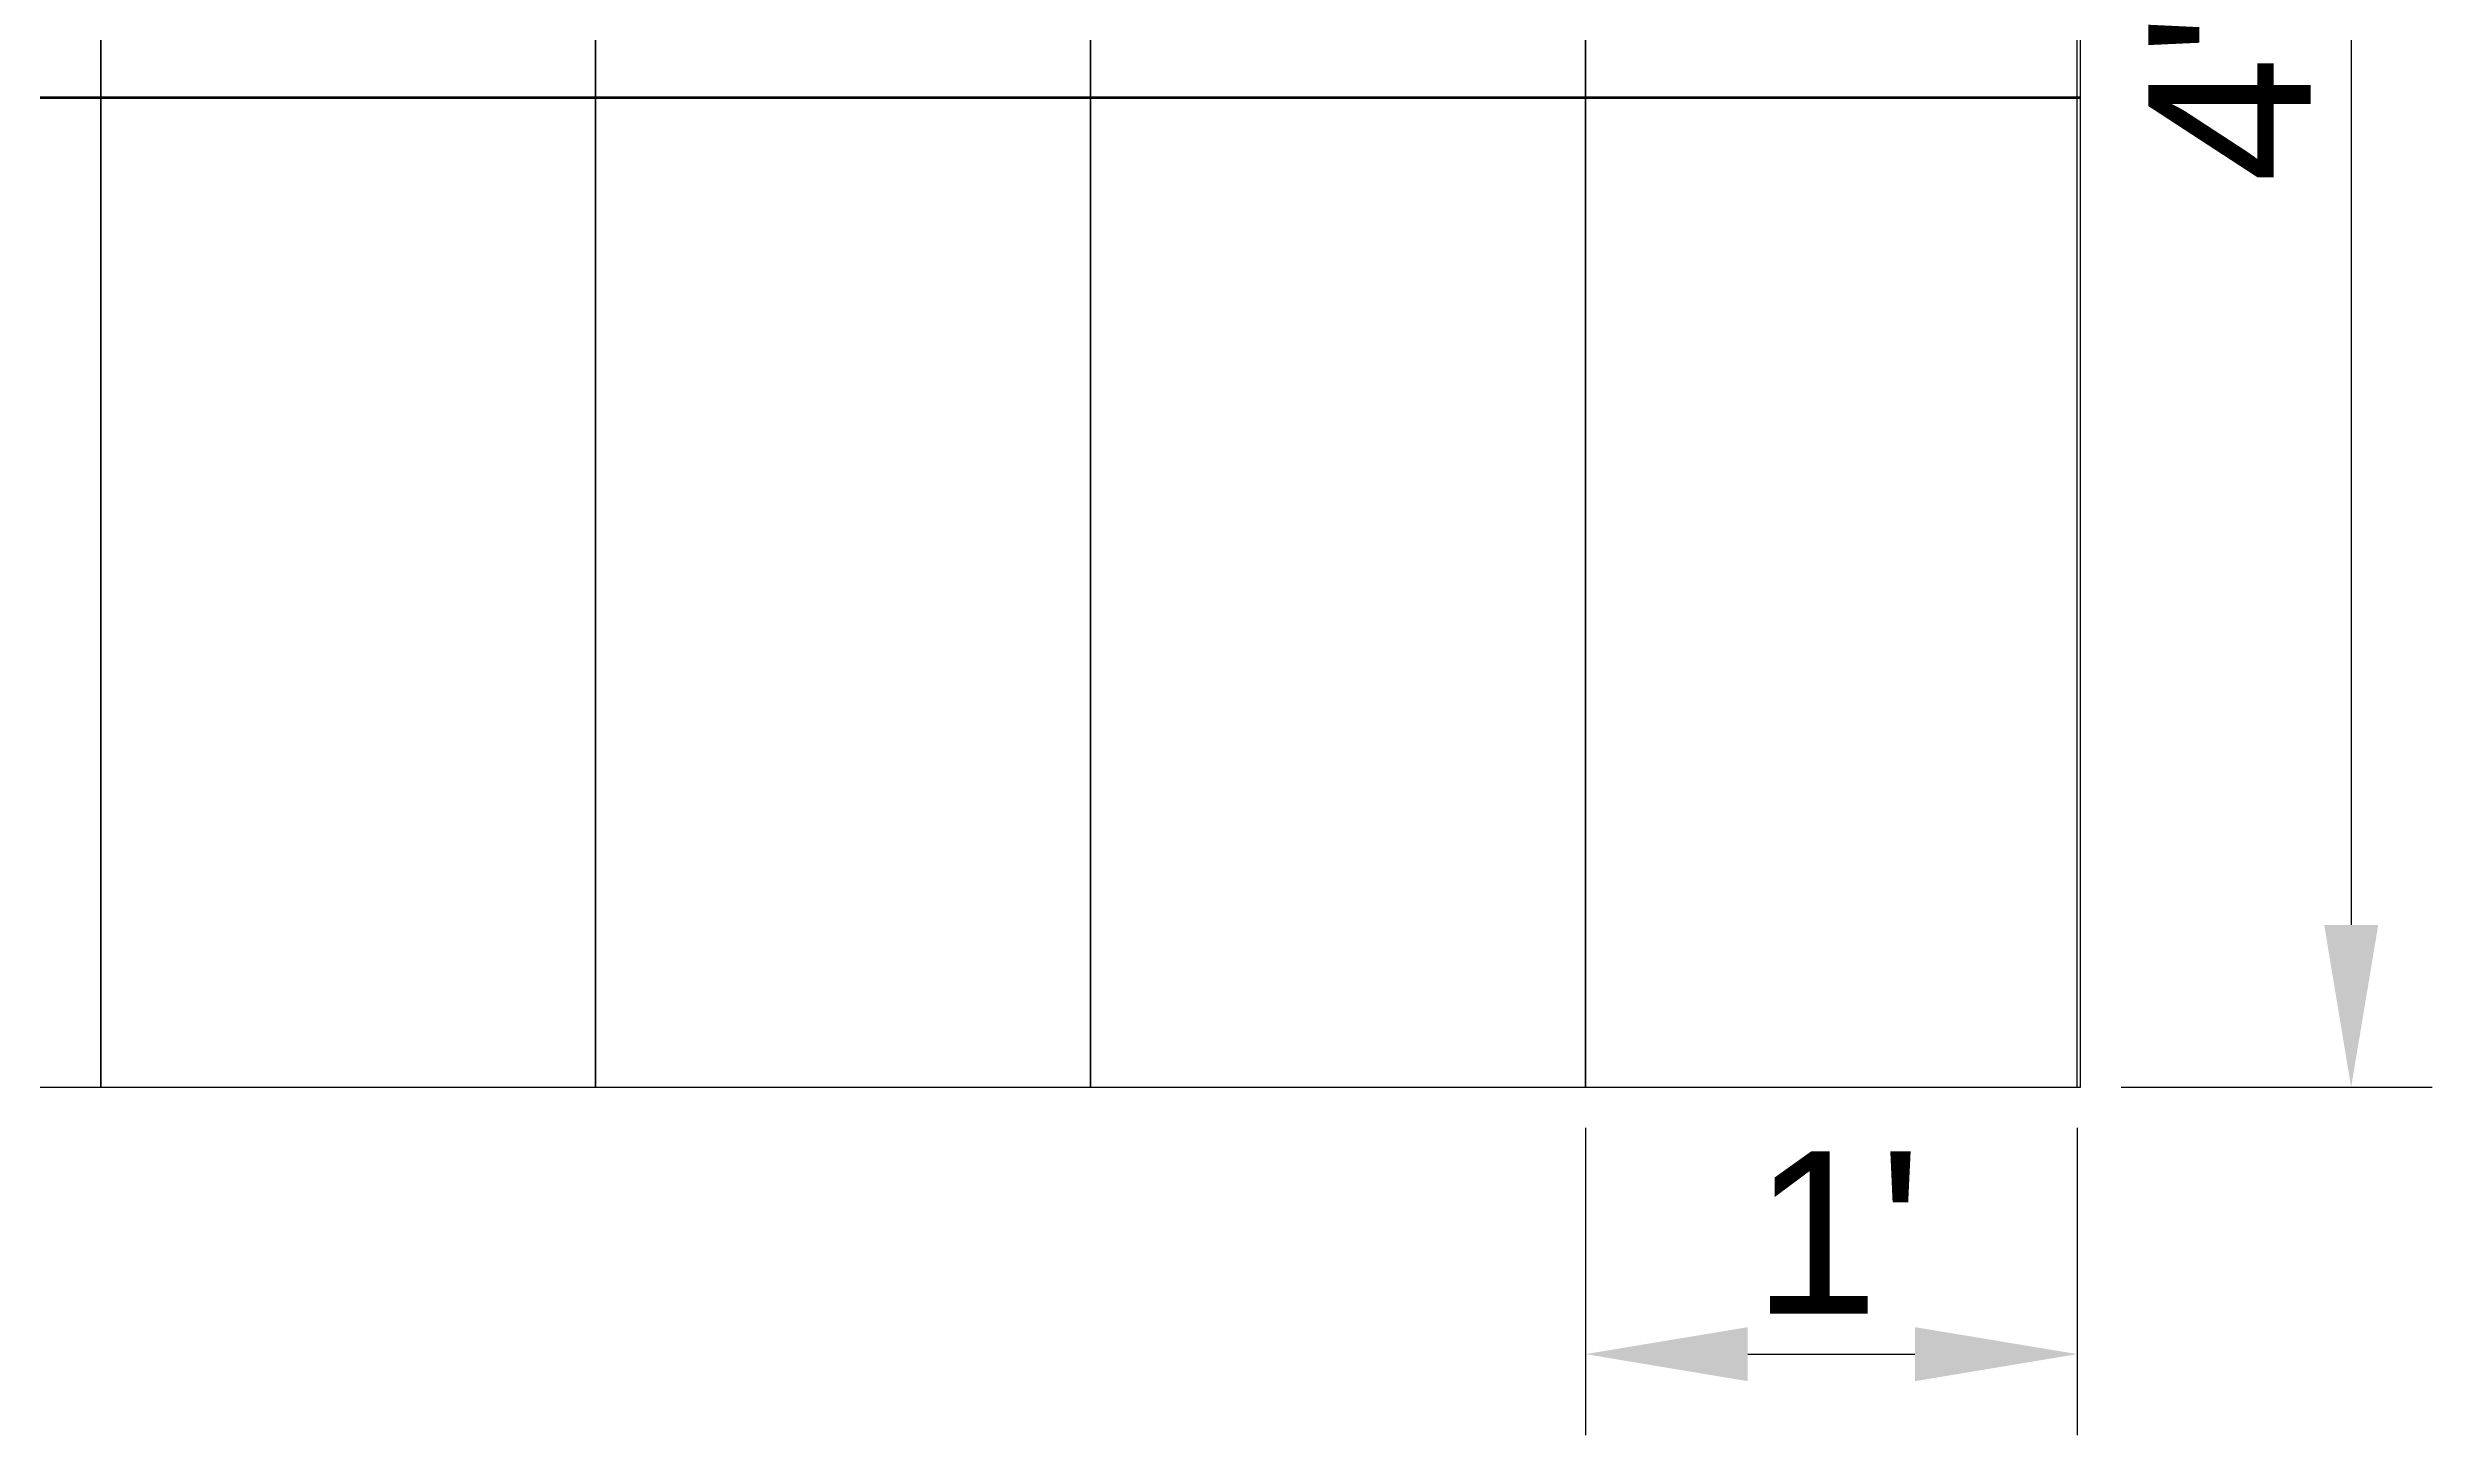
# Model space of a CAD drawing. Header units: millimetres. Extents: x -282 to 2657, y -14 to 2205.
# Drawn here: x 1187 to 2657, y 495 to 1350 of the extents above; entities that cross this region are included whole.
import ezdxf

# ---------------------------------------------------------------- set-up
doc = ezdxf.new("R2010")
doc.units = ezdxf.units.MM
doc.styles.get("Standard").update_dxf_attribs({"font": 'Arial.ttf'})
doc.dimstyles.new('Annotative', dxfattribs={"dimscale": 0, "dimtxt": 2.5, "dimasz": 2.5, "dimexe": 1.25, "dimexo": 0.625, "dimtad": 1, "dimtxsty": 'Standard', "dimcen": 2.5, "dimadec": 0, "dimazin": 0, "dimtfac": 1, "dimtmove": 0, "dimatfit": 3, "dimfxl": 1, "dimarcsym": 0})

# ---------------------------------------------------------------- blocks, each defined once
blk = doc.blocks.new('*D17')
at = {"color": 0, "lineweight": -2, "transparency": 16777216}
for p, q in [((2463, 1928.5), (2656.8, 1928.5)), ((2606.8, 1828.5), (2606.8, 809.5)), ((2465, 709.5), (2656.8, 709.5))]:
    blk.add_line(p, q, dxfattribs=at)
at = {"color": 0, "transparency": 16777216}
for points in [[(2590.2, 1828.5), (2623.5, 1828.5), (2606.8, 1928.5)], [(2590.2, 809.5), (2623.5, 809.5), (2606.8, 709.5)]]:
    blk.add_solid(points, dxfattribs=at)
at = {"layer": 'Defpoints', "color": 0, "transparency": 16777216}
for p in [(2438, 1928.5), (2440, 709.5), (2606.8, 709.5)]:
    blk.add_point(p, dxfattribs=at)
at = {"color": 0, "transparency": 16777216, "insert": (2531.8, 1319), "char_height": 100, "attachment_point": 5, "rotation": 90}
blk.add_mtext("4'", dxfattribs=at)
blk = doc.blocks.new('*D21')
at = {"color": 0, "lineweight": -2, "transparency": 16777216}
for p, q in [((2135, 684.5), (2135, 495.1)), ((2438, 684.5), (2438, 495.1)), ((2235, 545.1), (2338, 545.1))]:
    blk.add_line(p, q, dxfattribs=at)
at = {"color": 0, "transparency": 16777216}
for points in [[(2235, 561.7), (2235, 528.4), (2135, 545.1)], [(2338, 561.7), (2338, 528.4), (2438, 545.1)]]:
    blk.add_solid(points, dxfattribs=at)
at = {"layer": 'Defpoints', "color": 0, "transparency": 16777216}
for p in [(2135, 709.5), (2438, 709.5), (2438, 545.1)]:
    blk.add_point(p, dxfattribs=at)
at = {"color": 0, "transparency": 16777216, "insert": (2290.2, 620.1), "char_height": 100, "attachment_point": 5}
blk.add_mtext("1'", dxfattribs=at)

msp = doc.modelspace()

# ---------------------------------------------------------------- linework, layer by layer
for points in [[(0, 709.5), (2438, 709.5), (2438, 1928.5), (0, 1928.5)], [(915, 1319), (1220, 1319), (1220, 1929), (915, 1929)], [(1220, 1319), (1525, 1319), (1525, 1929), (1220, 1929)], [(1525, 1319), (1830, 1319), (1830, 1929), (1525, 1929)], [(1830, 1319), (2135, 1319), (2135, 1929), (1830, 1929)], [(2135, 1319), (2440, 1319), (2440, 1929), (2135, 1929)], [(915, 709.5), (1220, 709.5), (1220, 1319.5), (915, 1319.5)], [(1220, 709.5), (1525, 709.5), (1525, 1319.5), (1220, 1319.5)], [(1525, 709.5), (1830, 709.5), (1830, 1319.5), (1525, 1319.5)], [(1830, 709.5), (2135, 709.5), (2135, 1319.5), (1830, 1319.5)], [(2135, 709.5), (2440, 709.5), (2440, 1319.5), (2135, 1319.5)]]:
    msp.add_lwpolyline(points, close=True)

# ---------------------------------------------------------------- dimensions: what is measured, and where the dimension line sits
dim = msp.add_linear_dim(base=(2606.817, 709.5), p1=(2438, 1928.5), p2=(2440, 709.5), angle=90, text="4'", dimstyle='Annotative')
dim.commit()
dim.dimension.update_dxf_attribs({"geometry": '*D17', "text_midpoint": (2606.817, 1319), "dimtype": 160})
dim = msp.add_linear_dim(base=(2438, 545.074), p1=(2135, 709.5), p2=(2438, 709.5), text="1'", dimstyle='Annotative')
dim.commit()
dim.dimension.update_dxf_attribs({"geometry": '*D21', "text_midpoint": (2290.178, 545.074), "dimtype": 160})

doc.saveas('drawing.dxf')
